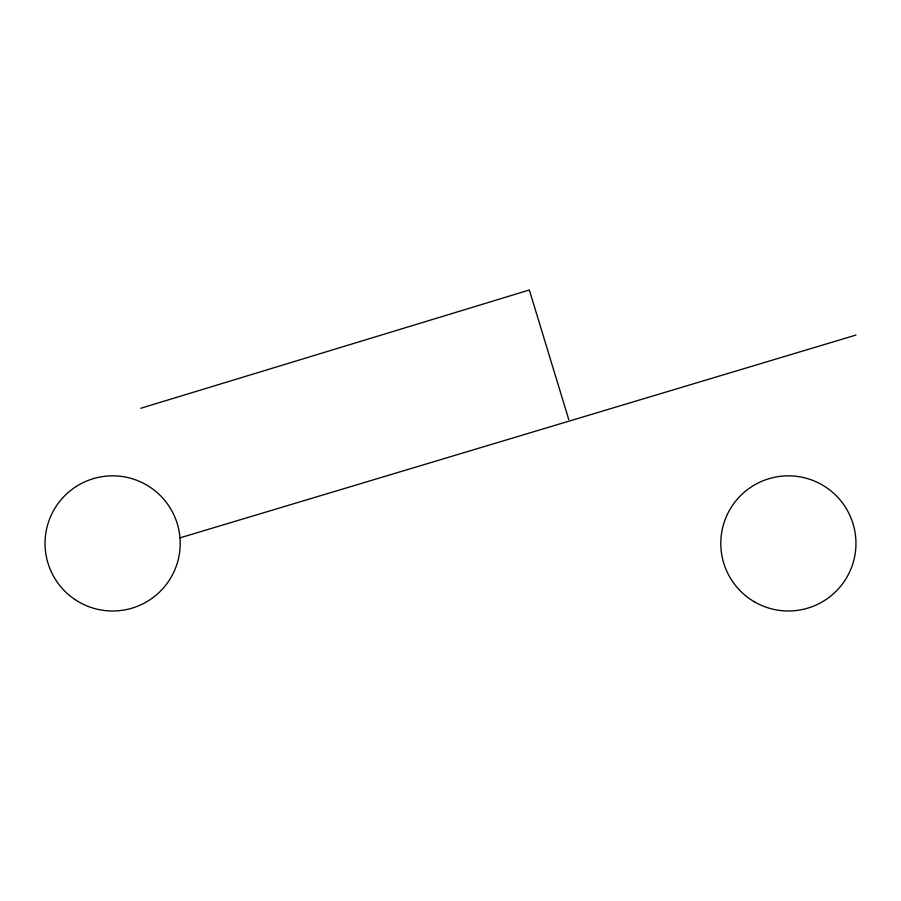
<?xml version="1.0" encoding="UTF-8"?>
<svg xmlns="http://www.w3.org/2000/svg" width="901" height="901" viewBox="0 0 901 901"><rect width="100%" height="100%" fill="white"/><g stroke="black" fill="none" stroke-linecap="round" stroke-linejoin="round"><path stroke-width="1.35" d="M140.781 408.266L529.337 290.009L568.756 419.528M180.2 537.784L855.95 335.059M754.587 601.936A67.575 67.575 0 0 0 855.95 543.416A67.575 67.575 0 0 0 754.587 484.896A67.575 67.575 0 0 0 754.587 601.936M74.749 599.379A67.575 67.575 0 0 0 180.031 548.236A67.575 67.575 0 0 0 83.095 482.632A67.575 67.575 0 0 0 74.749 599.379"/></g></svg>
